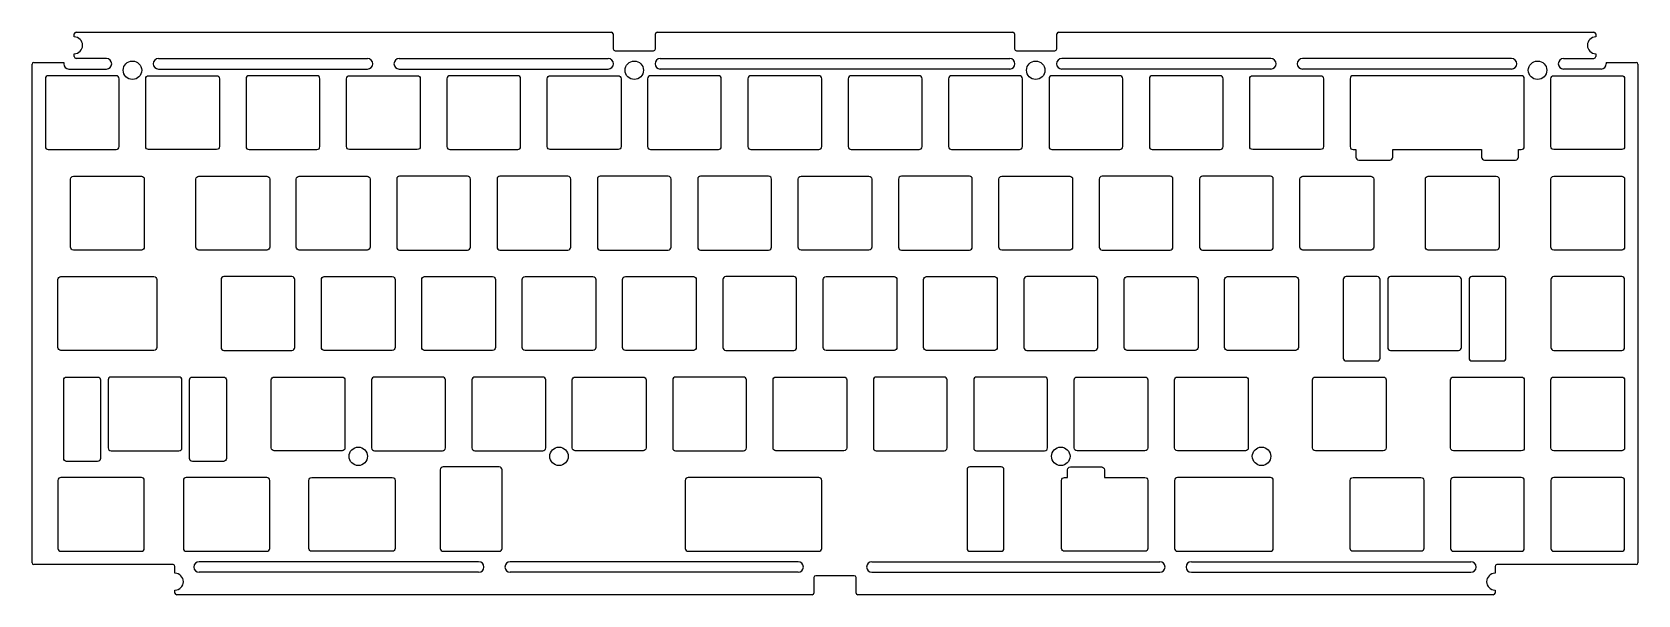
# Model space of a CAD drawing. Header units: millimetres. Extents: x 0 to 305, y -6 to 101.
import ezdxf

# ---------------------------------------------------------------- set-up
doc = ezdxf.new("R2010")
doc.units = ezdxf.units.MM
doc.header["$MEASUREMENT"] = 0

msp = doc.modelspace()

# ---------------------------------------------------------------- linework, layer by layer
for p, q in [((8, 100.09), (8, 100.65)), ((8.35, 101), (109.95, 101)), ((110.3, 100.65), (110.3, 97.81)), ((118.3, 97.81), (118.3, 100.65)), ((118.65, 101), (186.15, 101)), ((186.5, 100.65), (186.5, 97.81)), ((194.5, 97.81), (194.5, 100.65)), ((194.85, 101), (296.45, 101)), ((296.8, 100.65), (296.8, 100.09)), ((0, 0.35), (0, 94.9)), ((0.35, 95.25), (6, 95.25)), ((8, 96.35), (8, 96.91)), ((14.11, 96), (8.35, 96)), ((110.65, 97.46), (117.95, 97.46)), ((186.85, 97.46), (194.15, 97.46)), ((290.69, 96), (296.45, 96)), ((296.8, 96.91), (296.8, 96.35)), ((298.8, 95.25), (304.45, 95.25)), ((304.8, 94.9), (304.8, 0.35)), ((26.77, 0), (0.35, 0)), ((84.76, 0.53), (31.71, 0.53)), ((145.4, 0.53), (90.76, 0.53)), ((159.4, 0.53), (214.04, 0.53)), ((220.04, 0.53), (273.09, 0.53)), ((304.45, 0), (278.03, 0)), ((27.12, -1.66), (27.12, -0.35)), ((84.76, -1.47), (31.71, -1.47)), ((145.4, -1.47), (90.76, -1.47)), ((148.4, -2.47), (148.4, -5.4)), ((156.05, -2.12), (148.75, -2.12)), ((156.4, -5.4), (156.4, -2.47)), ((159.4, -1.47), (214.04, -1.47)), ((220.04, -1.47), (273.09, -1.47)), ((277.68, -0.35), (277.68, -1.66)), ((27.12, -5.4), (27.12, -4.84)), ((148.05, -5.75), (27.47, -5.75)), ((277.33, -5.75), (156.75, -5.75)), ((277.68, -4.84), (277.68, -5.4))]:
    msp.add_line(p, q)
at = {"linetype": 'Continuous'}
for p, q in [((6, 95.25), (6, 95)), ((15.11, 95), (15.11, 95)), ((22.99, 95), (22.99, 95)), ((23.99, 96), (63.67, 96)), ((69.68, 96), (109.36, 96)), ((110.36, 95), (110.36, 95)), ((118.24, 95), (118.24, 95)), ((119.24, 96), (185.56, 96)), ((186.56, 95), (186.56, 95)), ((194.44, 95), (194.44, 95)), ((235.13, 96), (195.44, 96)), ((280.81, 96), (241.13, 96)), ((281.81, 95), (281.81, 95)), ((289.69, 95), (289.69, 95)), ((298.8, 95.25), (298.8, 95)), ((7, 94), (14.11, 94)), ((23.99, 94), (63.67, 94)), ((69.68, 94), (109.36, 94)), ((185.56, 94), (119.24, 94)), ((235.13, 94), (195.44, 94)), ((280.81, 94), (241.13, 94)), ((297.8, 94), (290.69, 94))]:
    msp.add_line(p, q, dxfattribs=at)
for points in [[(2.52, 92.17), (2.52, 79.28, 0.414214), (3.07, 78.73), (15.97, 78.73, 0.414214), (16.52, 79.28), (16.52, 92.17, 0.414214), (15.97, 92.73), (3.07, 92.73, 0.414214)], [(35.57, 79.28, -0.414214), (35.02, 78.73), (22.12, 78.73, -0.414214), (21.57, 79.28), (21.57, 92.17, -0.414214), (22.12, 92.73), (35.02, 92.73, -0.414214), (35.57, 92.17)], [(54.62, 79.28), (54.62, 92.17, 0.414214), (54.07, 92.73), (41.17, 92.73, 0.414214), (40.62, 92.17), (40.62, 79.28, 0.414214), (41.17, 78.73), (54.07, 78.73, 0.414214)], [(73.12, 92.73, -0.414214), (73.68, 92.17), (73.68, 79.28, -0.414214), (73.12, 78.73), (60.23, 78.73, -0.414214), (59.67, 79.28), (59.67, 92.17, -0.414214), (60.23, 92.73)], [(79.28, 78.73), (92.17, 78.73, 0.414214), (92.73, 79.28), (92.73, 92.17, 0.414214), (92.17, 92.73), (79.28, 92.73, 0.414214), (78.73, 92.17), (78.73, 79.28, 0.414214)], [(98.33, 78.73, -0.414214), (97.78, 79.28), (97.78, 92.17, -0.414214), (98.33, 92.73), (111.22, 92.73, -0.414214), (111.78, 92.17), (111.78, 79.28, -0.414214), (111.22, 78.73)], [(117.38, 78.73), (130.28, 78.73, 0.414214), (130.82, 79.28), (130.82, 92.17, 0.414214), (130.28, 92.73), (117.38, 92.73, 0.414214), (116.83, 92.17), (116.83, 79.28, 0.414214)], [(149.32, 92.73), (136.43, 92.73, 0.414214), (135.88, 92.17), (135.88, 79.28, 0.414214), (136.43, 78.73), (149.32, 78.73, 0.414214), (149.88, 79.28), (149.88, 92.17, 0.414214)], [(168.93, 79.28), (168.93, 92.17, 0.414214), (168.38, 92.73), (155.47, 92.73, 0.414214), (154.93, 92.17), (154.93, 79.28, 0.414214), (155.47, 78.73), (168.38, 78.73, 0.414214)], [(173.97, 92.17), (173.97, 79.28, 0.414214), (174.53, 78.73), (187.43, 78.73, 0.414214), (187.97, 79.28), (187.97, 92.17, 0.414214), (187.43, 92.73), (174.53, 92.73, 0.414214)], [(207.03, 79.28), (207.03, 92.17, 0.414214), (206.47, 92.73), (193.57, 92.73, 0.414214), (193.03, 92.17), (193.03, 79.28, 0.414214), (193.57, 78.73), (206.47, 78.73, 0.414214)], [(225.53, 92.73), (212.63, 92.73, 0.414214), (212.08, 92.17), (212.08, 79.28, 0.414214), (212.63, 78.73), (225.53, 78.73, 0.414214), (226.08, 79.28), (226.08, 92.17, 0.414214)], [(231.13, 92.17, -0.414214), (231.68, 92.73), (244.58, 92.73, -0.414214), (245.13, 92.17), (245.13, 79.28, -0.414214), (244.58, 78.73), (231.68, 78.73, -0.414214), (231.13, 79.28)], [(282.14, 78.73), (282.67, 78.73, 0.414214), (283.23, 79.28), (283.23, 92.17, 0.414214), (282.67, 92.73), (250.73, 92.73, 0.414214), (250.18, 92.17), (250.18, 79.28, 0.414214), (250.73, 78.73), (251.26, 78.73), (251.26, 77.28, 0.414214), (251.81, 76.73), (257.71, 76.73, 0.414214), (258.26, 77.28), (258.26, 78.73), (275.14, 78.73), (275.14, 77.28, 0.414214), (275.69, 76.73), (281.59, 76.73, 0.414214), (282.14, 77.28)], [(301.73, 92.73, -0.414214), (302.28, 92.17), (302.28, 79.28, -0.414214), (301.73, 78.73), (288.83, 78.73, -0.414214), (288.28, 79.28), (288.28, 92.17, -0.414214), (288.83, 92.73)], [(7.84, 59.67, -0.414214), (7.29, 60.23), (7.29, 73.12, -0.414214), (7.84, 73.68), (20.74, 73.68, -0.414214), (21.29, 73.12), (21.29, 60.23, -0.414214), (20.74, 59.67)], [(31.1, 73.12, -0.414214), (31.65, 73.68), (44.55, 73.68, -0.414214), (45.1, 73.12), (45.1, 60.23, -0.414214), (44.55, 59.67), (31.65, 59.67, -0.414214), (31.1, 60.23)], [(64.15, 60.23, -0.414214), (63.6, 59.67), (50.7, 59.67, -0.414214), (50.15, 60.23), (50.15, 73.12, -0.414214), (50.7, 73.68), (63.6, 73.68, -0.414214), (64.15, 73.12)], [(83.2, 60.23), (83.2, 73.12, 0.414214), (82.65, 73.68), (69.75, 73.68, 0.414214), (69.2, 73.12), (69.2, 60.23, 0.414214), (69.75, 59.67), (82.65, 59.67, 0.414214)], [(88.8, 59.67), (101.7, 59.67, 0.414214), (102.25, 60.23), (102.25, 73.12, 0.414214), (101.7, 73.68), (88.8, 73.68, 0.414214), (88.25, 73.12), (88.25, 60.23, 0.414214)], [(107.85, 59.67), (120.75, 59.67, 0.414214), (121.3, 60.23), (121.3, 73.12, 0.414214), (120.75, 73.68), (107.85, 73.68, 0.414214), (107.3, 73.12), (107.3, 60.23, 0.414214)], [(126.35, 73.12), (126.35, 60.23, 0.414214), (126.9, 59.67), (139.8, 59.67, 0.414214), (140.35, 60.23), (140.35, 73.12, 0.414214), (139.8, 73.68), (126.9, 73.68, 0.414214)], [(159.4, 60.23, -0.414214), (158.85, 59.67), (145.95, 59.67, -0.414214), (145.4, 60.23), (145.4, 73.12, -0.414214), (145.95, 73.68), (158.85, 73.68, -0.414214), (159.4, 73.12)], [(177.9, 73.68), (165, 73.68, 0.414214), (164.45, 73.12), (164.45, 60.23, 0.414214), (165, 59.67), (177.9, 59.67, 0.414214), (178.45, 60.23), (178.45, 73.12, 0.414214)], [(183.5, 73.12, -0.414214), (184.05, 73.68), (196.95, 73.68, -0.414214), (197.5, 73.12), (197.5, 60.23, -0.414214), (196.95, 59.67), (184.05, 59.67, -0.414214), (183.5, 60.23)], [(203.1, 59.67), (216, 59.67, 0.414214), (216.55, 60.23), (216.55, 73.12, 0.414214), (216, 73.68), (203.1, 73.68, 0.414214), (202.55, 73.12), (202.55, 60.23, 0.414214)], [(235.6, 60.23), (235.6, 73.12, 0.414214), (235.05, 73.68), (222.15, 73.68, 0.414214), (221.6, 73.12), (221.6, 60.23, 0.414214), (222.15, 59.67), (235.05, 59.67, 0.414214)], [(254.65, 60.23, -0.414214), (254.1, 59.67), (241.2, 59.67, -0.414214), (240.65, 60.23), (240.65, 73.12, -0.414214), (241.2, 73.68), (254.1, 73.68, -0.414214), (254.65, 73.12)], [(264.46, 73.12, -0.414214), (265.01, 73.68), (277.91, 73.68, -0.414214), (278.46, 73.12), (278.46, 60.23, -0.414214), (277.91, 59.67), (265.01, 59.67, -0.414214), (264.46, 60.23)], [(288.28, 73.12, -0.414214), (288.83, 73.68), (301.73, 73.68, -0.414214), (302.28, 73.12), (302.28, 60.23, -0.414214), (301.73, 59.67), (288.83, 59.67, -0.414214), (288.28, 60.23)], [(5.46, 40.62, -0.414214), (4.91, 41.17), (4.91, 54.07, -0.414214), (5.46, 54.62), (23.12, 54.62, -0.414214), (23.67, 54.07), (23.67, 41.17, -0.414214), (23.12, 40.62)], [(49.31, 54.62), (36.41, 54.62, 0.414214), (35.86, 54.07), (35.86, 41.17, 0.414214), (36.41, 40.62), (49.31, 40.62, 0.414214), (49.86, 41.17), (49.86, 54.07, 0.414214)], [(68.91, 41.17, -0.414214), (68.36, 40.62), (55.46, 40.62, -0.414214), (54.91, 41.17), (54.91, 54.07, -0.414214), (55.46, 54.62), (68.36, 54.62, -0.414214), (68.91, 54.07)], [(73.96, 54.07, -0.414214), (74.51, 54.62), (87.41, 54.62, -0.414214), (87.96, 54.07), (87.96, 41.17, -0.414214), (87.41, 40.62), (74.51, 40.62, -0.414214), (73.96, 41.17)], [(93.01, 54.07, -0.414214), (93.56, 54.62), (106.46, 54.62, -0.414214), (107.01, 54.07), (107.01, 41.17, -0.414214), (106.46, 40.62), (93.56, 40.62, -0.414214), (93.01, 41.17)], [(125.51, 54.62, -0.414214), (126.06, 54.07), (126.06, 41.17, -0.414214), (125.51, 40.62), (112.61, 40.62, -0.414214), (112.06, 41.17), (112.06, 54.07, -0.414214), (112.61, 54.62)], [(145.11, 41.17), (145.11, 54.07, 0.414214), (144.56, 54.62), (131.66, 54.62, 0.414214), (131.11, 54.07), (131.11, 41.17, 0.414214), (131.66, 40.62), (144.56, 40.62, 0.414214)], [(150.16, 54.07, -0.414214), (150.71, 54.62), (163.61, 54.62, -0.414214), (164.16, 54.07), (164.16, 41.17, -0.414214), (163.61, 40.62), (150.71, 40.62, -0.414214), (150.16, 41.17)], [(182.66, 54.62, -0.414214), (183.21, 54.07), (183.21, 41.17, -0.414214), (182.66, 40.62), (169.76, 40.62, -0.414214), (169.21, 41.17), (169.21, 54.07, -0.414214), (169.76, 54.62)], [(188.26, 54.07), (188.26, 41.17, 0.414214), (188.81, 40.62), (201.71, 40.62, 0.414214), (202.26, 41.17), (202.26, 54.07, 0.414214), (201.71, 54.62), (188.81, 54.62, 0.414214)], [(221.31, 41.17, -0.414214), (220.76, 40.62), (207.86, 40.62, -0.414214), (207.31, 41.17), (207.31, 54.07, -0.414214), (207.86, 54.62), (220.76, 54.62, -0.414214), (221.31, 54.07)], [(226.91, 40.62, -0.414214), (226.36, 41.17), (226.36, 54.07, -0.414214), (226.91, 54.62), (239.81, 54.62, -0.414214), (240.36, 54.07), (240.36, 41.17, -0.414214), (239.81, 40.62)], [(255.88, 39.18), (255.88, 54.07, 0.414214), (255.33, 54.62), (249.43, 54.62, 0.414214), (248.88, 54.07), (248.88, 39.18, 0.414214), (249.43, 38.63), (255.33, 38.63, 0.414214)], [(257.32, 54.07), (257.32, 41.17, 0.414214), (257.87, 40.62), (270.77, 40.62, 0.414214), (271.32, 41.17), (271.32, 54.07, 0.414214), (270.77, 54.62), (257.87, 54.62, 0.414214)], [(272.76, 54.07), (272.76, 39.18, 0.414214), (273.31, 38.63), (279.21, 38.63, 0.414214), (279.76, 39.18), (279.76, 54.07, 0.414214), (279.21, 54.62), (273.31, 54.62, 0.414214)], [(288.83, 40.62), (301.73, 40.62, 0.414214), (302.28, 41.17), (302.28, 54.07, 0.414214), (301.73, 54.62), (288.83, 54.62, 0.414214), (288.28, 54.07), (288.28, 41.17, 0.414214)], [(12.44, 35.57, -0.414214), (12.99, 35.02), (12.99, 20.13, -0.414214), (12.44, 19.58), (6.54, 19.58, -0.414214), (5.99, 20.13), (5.99, 35.02, -0.414214), (6.54, 35.57)], [(14.43, 35.02), (14.43, 22.12, 0.414214), (14.98, 21.57), (27.88, 21.57, 0.414214), (28.43, 22.12), (28.43, 35.02, 0.414214), (27.88, 35.57), (14.98, 35.57, 0.414214)], [(30.42, 19.58, -0.414214), (29.87, 20.13), (29.87, 35.02, -0.414214), (30.42, 35.57), (36.32, 35.57, -0.414214), (36.87, 35.02), (36.87, 20.13, -0.414214), (36.32, 19.58)], [(45.94, 21.57, -0.414214), (45.39, 22.12), (45.39, 35.02, -0.414214), (45.94, 35.57), (58.84, 35.57, -0.414214), (59.39, 35.02), (59.39, 22.12, -0.414214), (58.84, 21.57)], [(64.99, 21.57), (77.89, 21.57, 0.414214), (78.44, 22.12), (78.44, 35.02, 0.414214), (77.89, 35.57), (64.99, 35.57, 0.414214), (64.44, 35.02), (64.44, 22.12, 0.414214)], [(83.49, 35.02), (83.49, 22.12, 0.414214), (84.04, 21.57), (96.94, 21.57, 0.414214), (97.49, 22.12), (97.49, 35.02, 0.414214), (96.94, 35.57), (84.04, 35.57, 0.414214)], [(103.09, 21.57, -0.414214), (102.54, 22.12), (102.54, 35.02, -0.414214), (103.09, 35.57), (115.99, 35.57, -0.414214), (116.54, 35.02), (116.54, 22.12, -0.414214), (115.99, 21.57)], [(135.59, 22.12), (135.59, 35.02, 0.414214), (135.04, 35.57), (122.14, 35.57, 0.414214), (121.59, 35.02), (121.59, 22.12, 0.414214), (122.14, 21.57), (135.04, 21.57, 0.414214)], [(141.19, 21.57, -0.414214), (140.64, 22.12), (140.64, 35.02, -0.414214), (141.19, 35.57), (154.09, 35.57, -0.414214), (154.64, 35.02), (154.64, 22.12, -0.414214), (154.09, 21.57)], [(173.69, 22.12), (173.69, 35.02, 0.414214), (173.14, 35.57), (160.24, 35.57, 0.414214), (159.69, 35.02), (159.69, 22.12, 0.414214), (160.24, 21.57), (173.14, 21.57, 0.414214)], [(192.19, 35.57), (179.29, 35.57, 0.414214), (178.74, 35.02), (178.74, 22.12, 0.414214), (179.29, 21.57), (192.19, 21.57, 0.414214), (192.74, 22.12), (192.74, 35.02, 0.414214)], [(211.79, 22.12, -0.414214), (211.24, 21.57), (198.34, 21.57, -0.414214), (197.79, 22.12), (197.79, 35.02, -0.414214), (198.34, 35.57), (211.24, 35.57, -0.414214), (211.79, 35.02)], [(230.29, 35.57, -0.414214), (230.84, 35.02), (230.84, 22.12, -0.414214), (230.29, 21.57), (217.39, 21.57, -0.414214), (216.84, 22.12), (216.84, 35.02, -0.414214), (217.39, 35.57)], [(243.03, 35.02, -0.414214), (243.58, 35.57), (256.48, 35.57, -0.414214), (257.03, 35.02), (257.03, 22.12, -0.414214), (256.48, 21.57), (243.58, 21.57, -0.414214), (243.03, 22.12)], [(283.23, 22.12, -0.414214), (282.67, 21.57), (269.78, 21.57, -0.414214), (269.23, 22.12), (269.23, 35.02, -0.414214), (269.78, 35.57), (282.67, 35.57, -0.414214), (283.23, 35.02)], [(288.83, 21.57, -0.414214), (288.28, 22.12), (288.28, 35.02, -0.414214), (288.83, 35.57), (301.73, 35.57, -0.414214), (302.28, 35.02), (302.28, 22.12, -0.414214), (301.73, 21.57)], [(89.22, 3.07), (89.22, 17.98, 0.414214), (88.68, 18.53), (78.02, 18.53, 0.414214), (77.47, 17.98), (77.47, 3.07, 0.414214), (78.02, 2.52), (88.68, 2.52, 0.414214)], [(183.92, 18.53), (178.02, 18.53, 0.414214), (177.47, 17.98), (177.47, 3.07, 0.414214), (178.02, 2.52), (183.92, 2.52, 0.414214), (184.47, 3.07), (184.47, 17.98, 0.414214)], [(196.53, 17.98, -0.414214), (197.08, 18.53), (202.98, 18.53, -0.414214), (203.53, 17.98), (203.53, 16.52), (211.24, 16.52, -0.414214), (211.79, 15.97), (211.79, 3.07, -0.414214), (211.24, 2.52), (195.96, 2.52, -0.414214), (195.41, 3.07), (195.41, 15.97, -0.414214), (195.96, 16.52), (196.53, 16.52)], [(21.29, 3.07), (21.29, 15.97, 0.414214), (20.74, 16.52), (5.46, 16.52, 0.414214), (4.91, 15.97), (4.91, 3.07, 0.414214), (5.46, 2.52), (20.74, 2.52, 0.414214)], [(44.55, 16.52), (29.27, 16.52, 0.414214), (28.72, 15.97), (28.72, 3.07, 0.414214), (29.27, 2.52), (44.55, 2.52, 0.414214), (45.1, 3.07), (45.1, 15.97, 0.414214)], [(53.08, 2.52, -0.414214), (52.53, 3.07), (52.53, 15.97, -0.414214), (53.08, 16.52), (68.36, 16.52, -0.414214), (68.91, 15.97), (68.91, 3.07, -0.414214), (68.36, 2.52)], [(123.97, 15.97), (123.97, 3.07, 0.414214), (124.52, 2.52), (149.32, 2.52, 0.414214), (149.88, 3.07), (149.88, 15.97, 0.414214), (149.32, 16.52), (124.52, 16.52, 0.414214)], [(235.05, 16.52), (217.39, 16.52, 0.414214), (216.84, 15.97), (216.84, 3.07, 0.414214), (217.39, 2.52), (235.05, 2.52, 0.414214), (235.6, 3.07), (235.6, 15.97, 0.414214)], [(263.62, 16.52, -0.414214), (264.18, 15.97), (264.18, 3.07, -0.414214), (263.62, 2.52), (250.73, 2.52, -0.414214), (250.18, 3.07), (250.18, 15.97, -0.414214), (250.73, 16.52)], [(269.23, 15.97), (269.23, 3.07, 0.414214), (269.78, 2.52), (282.67, 2.52, 0.414214), (283.23, 3.07), (283.23, 15.97, 0.414214), (282.67, 16.52), (269.78, 16.52, 0.414214)], [(301.73, 16.52), (288.83, 16.52, 0.414214), (288.28, 15.97), (288.28, 3.07, 0.414214), (288.83, 2.52), (301.73, 2.52, 0.414214), (302.28, 3.07), (302.28, 15.97, 0.414214)]]:
    msp.add_lwpolyline(points, format="xyb", close=True)
for centre in [(19.05, 93.77), (114.3, 93.77), (190.5, 93.77), (285.75, 93.77)]:
    msp.add_circle(centre, 1.75, dxfattribs=at)
for centre in [(61.91, 20.53), (100.01, 20.53), (195.26, 20.53), (233.36, 20.53)]:
    msp.add_circle(centre, 1.75)
for centre, radius, start, end in [((8.35, 100.65), 0.35, 90, 180), ((109.95, 100.65), 0.35, 0, 90), ((118.65, 100.65), 0.35, 90, 180), ((186.15, 100.65), 0.35, 0, 90), ((194.85, 100.65), 0.35, 90, 180), ((296.45, 100.65), 0.35, 0, 90), ((8, 98.5), 1.59, 270, 90), ((110.65, 97.81), 0.35, 180, 270), ((117.95, 97.81), 0.35, 270, 360), ((186.85, 97.81), 0.35, 180, 270), ((194.15, 97.81), 0.35, 270, 360), ((296.8, 98.5), 1.59, 90, 270), ((0.35, 94.9), 0.35, 90, 180), ((8.35, 96.35), 0.35, 180, 270), ((296.45, 96.35), 0.35, 270, 0), ((304.45, 94.9), 0.35, 360, 90), ((0.35, 0.35), 0.35, 180, 270), ((26.77, -0.35), 0.35, 0, 90), ((31.71, -0.47), 1, 90, 270), ((84.76, -0.47), 1, 270, 90), ((90.76, -0.47), 1, 90, 270), ((145.4, -0.47), 1, 270, 90), ((159.4, -0.47), 1, 90, 270), ((214.04, -0.47), 1, 270, 90), ((220.04, -0.47), 1, 90, 270), ((273.09, -0.47), 1, 270, 90), ((278.03, -0.35), 0.35, 90, 180), ((304.45, 0.35), 0.35, 270, 0), ((27.12, -3.25), 1.59, 270, 90), ((148.75, -2.47), 0.35, 90, 180), ((156.05, -2.47), 0.35, 360, 90), ((277.68, -3.25), 1.59, 90, 270), ((27.47, -5.4), 0.35, 180, 270), ((148.05, -5.4), 0.35, 270, 0), ((156.75, -5.4), 0.35, 180, 270), ((277.33, -5.4), 0.35, 270, 360)]:
    msp.add_arc(centre, radius, start, end)
for centre, start, end in [((7, 95), 180, 270), ((14.11, 95), 0, 90), ((14.11, 95), 270, 0), ((23.99, 95), 90, 180), ((23.99, 95), 180, 270), ((63.67, 95), 270, 90), ((69.68, 95), 90, 270), ((109.36, 95), 0, 90), ((109.36, 95), 270, 0), ((119.24, 95), 90, 180), ((119.24, 95), 180, 270), ((185.56, 95), 0, 90), ((185.56, 95), 270, 0), ((195.44, 95), 90, 180), ((195.44, 95), 180, 270), ((235.13, 95), 270, 90), ((241.13, 95), 90, 270), ((280.81, 95), 0, 90), ((280.81, 95), 270, 0), ((290.69, 95), 90, 180), ((290.69, 95), 180, 270), ((297.8, 95), 270, 0)]:
    msp.add_arc(centre, 1, start, end, dxfattribs=at)

doc.saveas('drawing.dxf')
